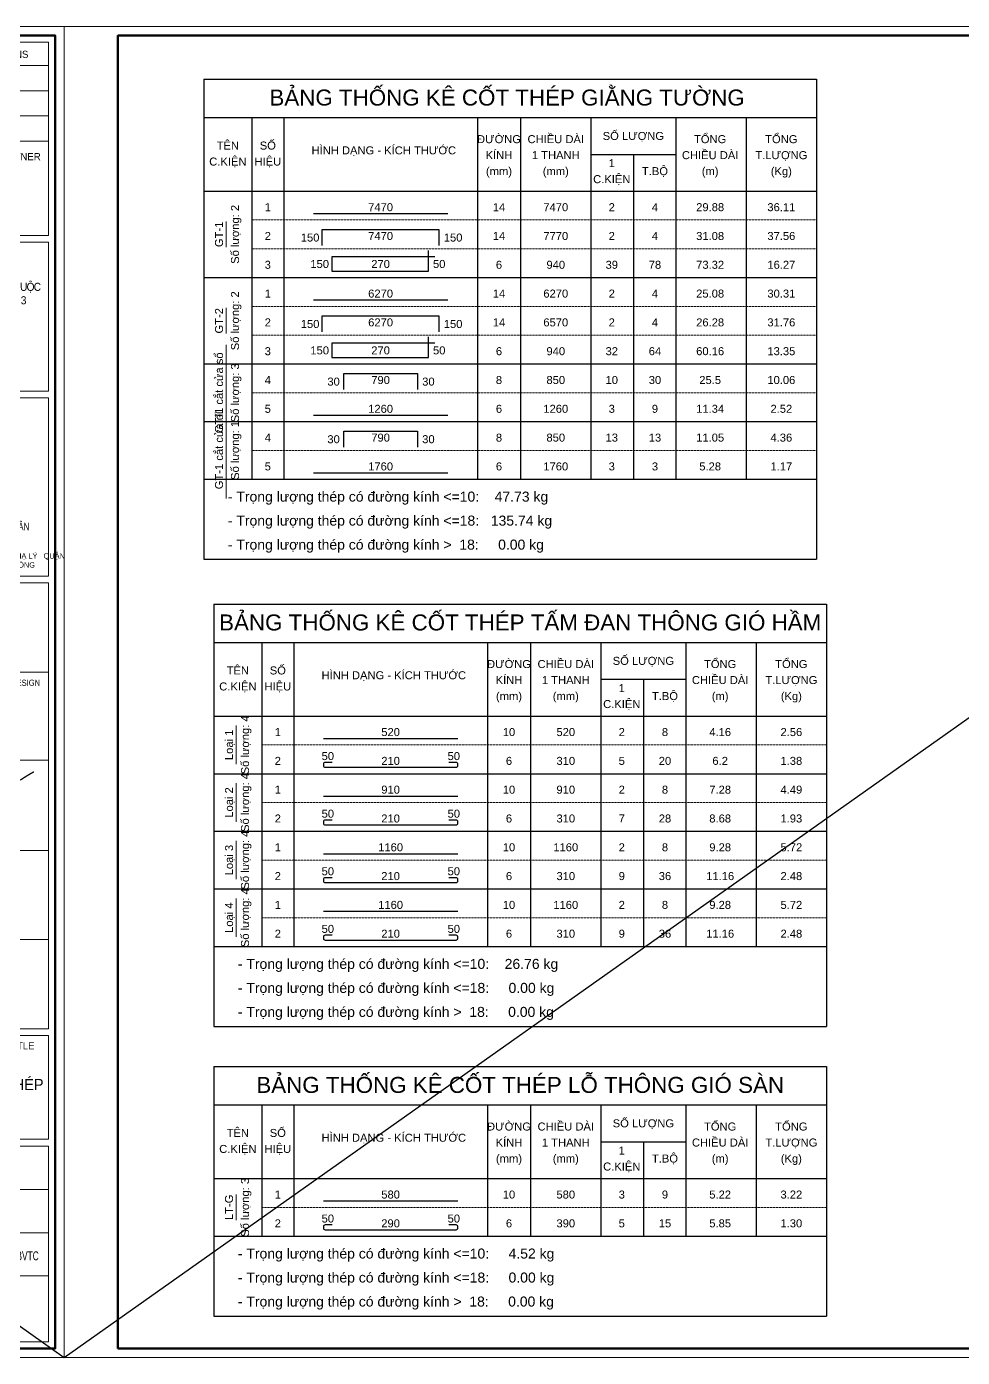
# Model space of a CAD drawing. Header units: millimetres. Extents: x -178395 to 493851, y -561170 to -280028.
# Drawn here: x 413463 to 428086, y -471455 to -450665 of the extents above; entities that cross this region are included whole.
import ezdxf
from ezdxf.enums import TextEntityAlignment as Align

# ---------------------------------------------------------------- set-up
doc = ezdxf.new("R2010")
doc.units = ezdxf.units.MM
doc.header["$MEASUREMENT"] = 0
doc.linetypes.add('HIDDEN', pattern=[0.375, 0.25, -0.125])
doc.layers.get('Defpoints').update_dxf_attribs({"color": 1})
doc.layers.add('KCS_Plotter', color=11, linetype='Continuous', plot=False)
for name, color, linetype, lineweight in [('Khungten_LCDI', 7, 'Continuous', 5), ('LC ISO', 153, 'Continuous', 13), ('LC MANH DUT', 35, 'HIDDEN', 5), ('LC Net dam 1', 30, 'Continuous', 30), ('LC Net thay', 63, 'Continuous', 25), ('LC Text1', 3, 'Continuous', 20)]:
    doc.layers.add(name, color=color, linetype=linetype, lineweight=lineweight)
doc.styles.add('Hoa', font='micross_0.ttf')
doc.styles.add('Khungten', font='VHAVAN.TTF', dxfattribs={"width": 0.9, "height": 5000})
doc.styles.add('LC 1', font='VHAVANB.TTF')
doc.styles.add('Thuong', font='micross_0.ttf')
doc.styles.add('Title', font='VHBLACK.TTF', dxfattribs={"width": 0.8})

# ---------------------------------------------------------------- blocks, each defined once
blk = doc.blocks.new('lcdi fix')
at = {"layer": 'Defpoints', "lineweight": 0}
blk.add_lwpolyline([(-1200, -14850), (-1200, 14850), (40800, 14850), (40800, -14850)], close=True, dxfattribs=at)
at = {"layer": 'Khungten_LCDI', "color": 5, "lineweight": 25}
blk.add_line((40600, -14650), (40600, 14650), dxfattribs=at)
at = {"layer": 'Khungten_LCDI', "color": 9, "lineweight": 15}
for p, q in [((36750, 13981), (40450, 13981)), ((36750, 13420), (40450, 13420)), ((36750, 12858), (40450, 12858)), ((36750, 12297), (40450, 12297)), ((40450, -11100), (36750, -11100)), ((40450, -12067), (36750, -12067)), ((40450, -13033), (36750, -13033))]:
    blk.add_line(p, q, dxfattribs=at)
at = {"layer": 'Khungten_LCDI', "color": 5, "lineweight": 60}
blk.add_lwpolyline([(0, -14650), (0, 14650), (40600, 14650), (40600, -14650)], close=True, dxfattribs=at)
at = {"layer": 'Khungten_LCDI', "color": 9, "lineweight": 15}
for points in [[(36750, 10190), (40450, 10190), (40450, 14500), (36750, 14500)], [(36750, 6712), (40450, 6712), (40450, 10040), (36750, 10040)], [(36750, 2587), (40450, 2587), (40450, 6562), (36750, 6562)], [(36750, 446), (40450, 446), (40450, 2437), (36750, 2437)], [(36750, -1522), (40450, -1522), (40450, 446), (36750, 446)], [(36750, -1522), (40450, -1522), (40450, -3535), (36750, -3535)], [(36750, -5526), (40450, -5526), (40450, -3535), (36750, -3535)], [(36750, -7517), (40450, -7517), (40450, -5526), (36750, -5526)], [(36750, -9983), (40450, -9983), (40450, -7667), (36750, -7667)], [(36750, -14500), (40450, -14500), (40450, -10133), (36750, -10133)]]:
    blk.add_lwpolyline(points, close=True, dxfattribs=at)
at = {"layer": 'LC ISO', "const_width": 29.4}
blk.add_lwpolyline([(39818, -1968, -0.023249), (40123, -1780)], format="xyb", dxfattribs=at)
at = {"color": 7, "style": 'Khungten'}
for s, p in [('söa ®æi - modifications', (38600, 14151)), ('chñ ®Çu t\xad - project owner', (38566, 11868)), ('tªn b¶n vÏ - drawing title', (38566, -7977))]:
    blk.add_text(s, height=160, dxfattribs=at).set_placement(p, align=Align.CENTER)
at = {"color": 7}
for s, height, style, width, p in [('vµ ®Çu t\xad x©y dùng lª ch©n', 170, 'Title', 0.8, (38594, 3609)), ('chñ nhiÖm thiÕt kÕ - chief of design', 140, 'Khungten', 0.9, (38566, 136)), ('lcdi / tkBVTC', 200, 'Title', 0.7, (39571, -12684))]:
    blk.add_text(s, height=height, dxfattribs=dict(at, style=style, width=width)).set_placement(p, align=Align.CENTER)
at = {"color": 4, "insert": (38617, 8868), "char_height": 180, "width": 3461.97, "attachment_point": 5, "style": 'Khungten'}
blk.add_mtext('{\\f.VnArialH|b0|i0|c0|p34;\\W0.9;\\T0.9;doanh tr¹i c¸c ®¬n vÞ thuéc s\xad ®oµn 395/qu©n khu 3}', dxfattribs=at)
at = {"color": 7, "insert": (38600, 3096), "char_height": 120, "attachment_point": 2, "style": 'Khungten'}
blk.add_mtext_dynamic_manual_height_columns('®c: 157 no 4 - 97 b¹ch ®»ng - ph\xadêng h¹ lý   quËn hång bµng - thµnh phè h¶i phßng ', width=3886.57, gutter_width=25, heights=[0], dxfattribs=at)
at = {"color": 7, "style": 'Khungten', "width": 0.8}
for tag, p in [('REVISION', (39499, -10746)), ('NGAYHT', (39546, -11609))]:
    blk.add_attdef(tag, text='', height=200, dxfattribs=at).set_placement(p, align=Align.CENTER)
at = {"layer": 'LC Text1', "color": 3, "style": 'LC 1', "width": 1.834006}
for tag, p, p2 in [('TENBANVE1', (36913, -8886), (40339, -8886)), ('TENBANVE2', (36913, -9562), (40339, -9562))]:
    blk.add_attdef(tag, text='', height=250, dxfattribs=at).set_placement(p, p2, align=Align.FIT)
at = {"layer": 'LC Text1', "style": 'Title', "width": 0.7}
blk.add_attdef('SOBANVE', text='', height=250, dxfattribs=at).set_placement((39562, -13896), align=Align.CENTER)

msp = doc.modelspace()

# ---------------------------------------------------------------- linework, layer by layer
at = {"layer": 'KCS_Plotter', "ltscale": 250}
for p, q in [((384651, -450665.4), (414051, -471455.4)), ((414051, -471455.4), (443451, -450665.4))]:
    msp.add_line(p, q, dxfattribs=at)
at = {"layer": 'LC MANH DUT'}
for p, q in [((416982.2, -453686.1), (425807.2, -453686.1)), ((416982.2, -454136.1), (425807.2, -454136.1)), ((416982.2, -454586.1), (425807.2, -454586.1)), ((416982.2, -455036.1), (425807.2, -455036.1)), ((416982.2, -455486.1), (425807.2, -455486.1)), ((416982.2, -455936.1), (425807.2, -455936.1)), ((416982.2, -456386.1), (425807.2, -456386.1)), ((416982.2, -456836.1), (425807.2, -456836.1)), ((416982.2, -457286.1), (425807.2, -457286.1)), ((416982.2, -457736.1), (425807.2, -457736.1)), ((417138.6, -461886.3), (425963.6, -461886.3)), ((417138.6, -462336.3), (425963.6, -462336.3)), ((417138.6, -462786.3), (425963.6, -462786.3)), ((417138.6, -463236.3), (425963.6, -463236.3)), ((417138.6, -463686.3), (425963.6, -463686.3)), ((417138.6, -464136.3), (425963.6, -464136.3)), ((417138.6, -464586.3), (425963.6, -464586.3)), ((417138.6, -465036.3), (425963.6, -465036.3)), ((417138.6, -469111.3), (425963.6, -469111.3)), ((417138.6, -469561.3), (425963.6, -469561.3))]:
    msp.add_line(p, q, dxfattribs=at)
at = {"layer": 'LC Net dam 1'}
for points in [[(417944.7, -453586.1), (420044.7, -453586.1)], [(418082.2, -454086.1), (418082.2, -453836.1), (419907.2, -453836.1), (419907.2, -454086.1)], [(419844.7, -454261.1), (418232.2, -454261.1), (418232.2, -454486.1), (419744.7, -454486.1), (419744.7, -454161.1)], [(417944.7, -454936.1), (420044.7, -454936.1)], [(418082.2, -455436.1), (418082.2, -455186.1), (419907.2, -455186.1), (419907.2, -455436.1)], [(419844.7, -455611.1), (418232.2, -455611.1), (418232.2, -455836.1), (419744.7, -455836.1), (419744.7, -455511.1)], [(418419.7, -456336.1), (418419.7, -456086.1), (419569.7, -456086.1), (419569.7, -456336.1)], [(417944.7, -456736.1), (420044.7, -456736.1)], [(418419.7, -457236.1), (418419.7, -456986.1), (419569.7, -456986.1), (419569.7, -457236.1)], [(417944.7, -457636.1), (420044.7, -457636.1)], [(418101.1, -461786.3), (420201.1, -461786.3)], [(418101.1, -462686.3), (420201.1, -462686.3)], [(418101.1, -463586.3), (420201.1, -463586.3)], [(418101.1, -464486.3), (420201.1, -464486.3)], [(418101.1, -469011.3), (420201.1, -469011.3)]]:
    msp.add_lwpolyline(points, dxfattribs=at)
for points in [[(418238.6, -462161.3), (418126.1, -462161.3, 0.4142136), (418101.1, -462186.3), (418101.1, -462211.3, 0.4142136), (418126.1, -462236.3), (420176.1, -462236.3, 0.4142136), (420201.1, -462211.3), (420201.1, -462186.3, 0.4142136), (420176.1, -462161.3), (420063.6, -462161.3)], [(418238.6, -463061.3), (418126.1, -463061.3, 0.4142136), (418101.1, -463086.3), (418101.1, -463111.3, 0.4142136), (418126.1, -463136.3), (420176.1, -463136.3, 0.4142136), (420201.1, -463111.3), (420201.1, -463086.3, 0.4142136), (420176.1, -463061.3), (420063.6, -463061.3)], [(418238.6, -463961.3), (418126.1, -463961.3, 0.4142136), (418101.1, -463986.3), (418101.1, -464011.3, 0.4142136), (418126.1, -464036.3), (420176.1, -464036.3, 0.4142136), (420201.1, -464011.3), (420201.1, -463986.3, 0.4142136), (420176.1, -463961.3), (420063.6, -463961.3)], [(418238.6, -464861.3), (418126.1, -464861.3, 0.4142136), (418101.1, -464886.3), (418101.1, -464911.3, 0.4142136), (418126.1, -464936.3), (420176.1, -464936.3, 0.4142136), (420201.1, -464911.3), (420201.1, -464886.3, 0.4142136), (420176.1, -464861.3), (420063.6, -464861.3)], [(418238.6, -469386.3), (418126.1, -469386.3, 0.4142136), (418101.1, -469411.3), (418101.1, -469436.3, 0.4142136), (418126.1, -469461.3), (420176.1, -469461.3, 0.4142136), (420201.1, -469436.3), (420201.1, -469411.3, 0.4142136), (420176.1, -469386.3), (420063.6, -469386.3)]]:
    msp.add_lwpolyline(points, format="xyb", dxfattribs=at)
at = {"layer": 'LC Net thay'}
for p, q in [((416232.2, -451486.1), (425807.2, -451486.1)), ((416232.2, -451486.1), (416232.2, -458986.1)), ((425807.2, -451486.1), (425807.2, -458986.1)), ((416232.2, -452086.1), (425807.2, -452086.1)), ((416982.2, -452086.1), (416982.2, -457736.1)), ((417482.2, -452086.1), (417482.2, -457736.1)), ((420507.2, -452086.1), (420507.2, -457736.1)), ((421182.2, -452086.1), (421182.2, -457736.1)), ((422282.2, -452086.1), (422282.2, -457736.1)), ((423607.2, -452086.1), (423607.2, -457736.1)), ((424707.2, -452086.1), (424707.2, -457736.1)), ((422282.2, -452661.1), (423607.2, -452661.1)), ((422944.7, -452661.1), (422944.7, -457736.1)), ((416232.2, -453236.1), (425807.2, -453236.1)), ((416232.2, -454586.1), (425807.2, -454586.1)), ((416232.2, -455936.1), (425807.2, -455936.1)), ((416232.2, -456836.1), (425807.2, -456836.1)), ((416232.2, -457736.1), (425807.2, -457736.1)), ((416232.2, -457736.1), (425807.2, -457736.1)), ((416232.2, -458986.1), (425807.2, -458986.1)), ((416388.6, -459686.3), (425963.6, -459686.3)), ((416388.6, -459686.3), (416388.6, -466286.3)), ((425963.6, -459686.3), (425963.6, -466286.3)), ((416388.6, -460286.3), (425963.6, -460286.3)), ((417138.6, -460286.3), (417138.6, -465036.3)), ((417638.6, -460286.3), (417638.6, -465036.3)), ((420663.6, -460286.3), (420663.6, -465036.3)), ((421338.6, -460286.3), (421338.6, -465036.3)), ((422438.6, -460286.3), (422438.6, -465036.3)), ((423763.6, -460286.3), (423763.6, -465036.3)), ((424863.6, -460286.3), (424863.6, -465036.3)), ((422438.6, -460861.3), (423763.6, -460861.3)), ((423101.1, -460861.3), (423101.1, -465036.3)), ((416388.6, -461436.3), (425963.6, -461436.3)), ((416388.6, -462336.3), (425963.6, -462336.3)), ((416388.6, -463236.3), (425963.6, -463236.3)), ((416388.6, -464136.3), (425963.6, -464136.3)), ((416388.6, -465036.3), (425963.6, -465036.3)), ((416388.6, -465036.3), (425963.6, -465036.3)), ((416388.6, -466286.3), (425963.6, -466286.3)), ((416388.6, -466911.3), (425963.6, -466911.3)), ((416388.6, -466911.3), (416388.6, -470811.3)), ((425963.6, -466911.3), (425963.6, -470811.3)), ((416388.6, -467511.3), (425963.6, -467511.3)), ((417138.6, -467511.3), (417138.6, -469561.3)), ((417638.6, -467511.3), (417638.6, -469561.3)), ((420663.6, -467511.3), (420663.6, -469561.3)), ((421338.6, -467511.3), (421338.6, -469561.3)), ((422438.6, -467511.3), (422438.6, -469561.3)), ((423763.6, -467511.3), (423763.6, -469561.3)), ((424863.6, -467511.3), (424863.6, -469561.3)), ((422438.6, -468086.3), (423763.6, -468086.3)), ((423101.1, -468086.3), (423101.1, -469561.3)), ((416388.6, -468661.3), (425963.6, -468661.3)), ((416388.6, -469561.3), (425963.6, -469561.3)), ((416388.6, -469561.3), (425963.6, -469561.3)), ((416388.6, -470811.3), (425963.6, -470811.3))]:
    msp.add_line(p, q, dxfattribs=at)
at = {"layer": 'LC Text1'}
for p, q in [((416582.2, -454111.1), (416582.2, -453711.1)), ((416582.2, -455461.1), (416582.2, -455061.1)), ((416582.2, -457136.1), (416582.2, -455636.1)), ((416582.2, -458036.1), (416582.2, -456536.1)), ((416738.6, -462186.3), (416738.6, -461586.3)), ((416738.6, -463086.3), (416738.6, -462486.3)), ((416738.6, -463986.3), (416738.6, -463386.3)), ((416738.6, -464886.3), (416738.6, -464286.3)), ((416738.6, -469311.3), (416738.6, -468911.3))]:
    msp.add_line(p, q, dxfattribs=at)

# ---------------------------------------------------------------- block references
at = {"layer": 'LC Net thay'}
ref = msp.add_blockref('lcdi fix', (385491, -461060.4), dxfattribs=dict(at, xscale=0.7, yscale=0.7, zscale=0.7))
ref.add_attrib('TENBANVE1', 'thèng kª CèT thÐp', dxfattribs={"layer": 'LC Text1', "height": 175, "style": 'Title', "width": 0.861916}).set_placement((411329.8, -467280.4), (413728.4, -467280.4), align=Align.FIT)
at = {"layer": 'LC Net thay', "xscale": 0.7, "yscale": 0.7, "zscale": 0.7}
msp.add_blockref('lcdi fix', (414891, -461060.4), dxfattribs=at)

# ---------------------------------------------------------------- texts
at = {"layer": 'LC Text1', "color": 4, "style": 'Hoa'}
for s, p in [('BẢNG THỐNG KÊ CỐT THÉP GIẰNG TƯỜNG ', (421019.7, -451898.6)), ('BẢNG THỐNG KÊ CỐT THÉP TẤM ĐAN THÔNG GIÓ HẦM', (421176.1, -460098.8)), ('BẢNG THỐNG KÊ CỐT THÉP LỖ THÔNG GIÓ SÀN', (421176.1, -467323.8))]:
    msp.add_text(s, height=250, dxfattribs=at).set_placement(p, align=Align.CENTER)
at = {"layer": 'LC Text1'}
for s, style, p in [('ĐƯỜNG', 'Hoa', (420844.7, -452486.1)), ('CHIỀU DÀI', 'Hoa', (421732.2, -452486.1)), ('SỐ LƯỢNG', 'Hoa', (422944.7, -452436.1)), ('TỔNG', 'Hoa', (424144.7, -452486.1)), ('TỔNG', 'Hoa', (425257.2, -452486.1)), ('TÊN', 'Hoa', (416607.2, -452586.1)), ('SỐ', 'Hoa', (417232.2, -452586.1)), ('HÌNH DẠNG - KÍCH THƯỚC', 'Hoa', (419044.7, -452661.1)), ('KÍNH', 'Hoa', (420844.7, -452736.1)), ('CHIỀU DÀI', 'Hoa', (424144.7, -452736.1)), ('C.KIỆN', 'Hoa', (416607.2, -452836.1)), ('HIỆU', 'Hoa', (417232.2, -452836.1)), ('1 THANH', 'Hoa', (421732.2, -452736.1)), ('1', 'Hoa', (422607.2, -452861.1)), ('T.LƯỢNG', 'Hoa', (425257.2, -452736.1)), ('(mm)', 'Thuong', (420844.7, -452986.1)), ('(mm)', 'Thuong', (421732.2, -452986.1)), ('C.KIỆN', 'Hoa', (422607.2, -453111.1)), ('T.BỘ', 'Hoa', (423282.2, -452986.1)), ('(m)', 'Thuong', (424144.7, -452986.1)), ('(Kg)', 'Thuong', (425257.2, -452986.1)), ('SỐ LƯỢNG', 'Hoa', (423101.1, -460636.3)), ('TÊN', 'Hoa', (416763.6, -460786.3)), ('SỐ', 'Hoa', (417388.6, -460786.3)), ('HÌNH DẠNG - KÍCH THƯỚC', 'Hoa', (419201.1, -460861.3)), ('ĐƯỜNG', 'Hoa', (421001.1, -460686.3)), ('CHIỀU DÀI', 'Hoa', (421888.6, -460686.3)), ('TỔNG', 'Hoa', (424301.1, -460686.3)), ('TỔNG', 'Hoa', (425413.6, -460686.3)), ('C.KIỆN', 'Hoa', (416763.6, -461036.3)), ('HIỆU', 'Hoa', (417388.6, -461036.3)), ('KÍNH', 'Hoa', (421001.1, -460936.3)), ('1 THANH', 'Hoa', (421888.6, -460936.3)), ('CHIỀU DÀI', 'Hoa', (424301.1, -460936.3)), ('T.LƯỢNG', 'Hoa', (425413.6, -460936.3)), ('(mm)', 'Thuong', (421001.1, -461186.3)), ('(mm)', 'Thuong', (421888.6, -461186.3)), ('1', 'Hoa', (422763.6, -461061.3)), ('T.BỘ', 'Hoa', (423438.6, -461186.3)), ('(m)', 'Thuong', (424301.1, -461186.3)), ('(Kg)', 'Thuong', (425413.6, -461186.3)), ('C.KIỆN', 'Hoa', (422763.6, -461311.3)), ('ĐƯỜNG', 'Hoa', (421001.1, -467911.3)), ('CHIỀU DÀI', 'Hoa', (421888.6, -467911.3)), ('SỐ LƯỢNG', 'Hoa', (423101.1, -467861.3)), ('TỔNG', 'Hoa', (424301.1, -467911.3)), ('TỔNG', 'Hoa', (425413.6, -467911.3)), ('TÊN', 'Hoa', (416763.6, -468011.3)), ('SỐ', 'Hoa', (417388.6, -468011.3)), ('HÌNH DẠNG - KÍCH THƯỚC', 'Hoa', (419201.1, -468086.3)), ('C.KIỆN', 'Hoa', (416763.6, -468261.3)), ('HIỆU', 'Hoa', (417388.6, -468261.3)), ('KÍNH', 'Hoa', (421001.1, -468161.3)), ('1 THANH', 'Hoa', (421888.6, -468161.3)), ('1', 'Hoa', (422763.6, -468286.3)), ('CHIỀU DÀI', 'Hoa', (424301.1, -468161.3)), ('T.LƯỢNG', 'Hoa', (425413.6, -468161.3)), ('(mm)', 'Thuong', (421001.1, -468411.3)), ('(mm)', 'Thuong', (421888.6, -468411.3)), ('C.KIỆN', 'Hoa', (422763.6, -468536.3)), ('T.BỘ', 'Hoa', (423438.6, -468411.3)), ('(m)', 'Thuong', (424301.1, -468411.3)), ('(Kg)', 'Thuong', (425413.6, -468411.3))]:
    msp.add_text(s, height=125, dxfattribs=dict(at, style=style)).set_placement(p, align=Align.CENTER)
at = {"layer": 'LC Text1', "style": 'Hoa'}
for s, p in [('1', (417232.2, -453586.1)), ('7470', (418994.7, -453586.1)), ('14', (420844.7, -453586.1)), ('7470', (421732.2, -453586.1)), ('2', (422607.2, -453586.1)), ('4', (423282.2, -453586.1)), ('29.88', (424144.7, -453586.1)), ('36.11', (425257.2, -453586.1)), ('2', (417232.2, -454036.1)), ('7470', (418994.7, -454036.1)), ('14', (420844.7, -454036.1)), ('3', (417232.2, -454486.1)), ('270', (418994.7, -454473.6)), ('6', (420844.7, -454486.1)), ('1', (417232.2, -454936.1)), ('6270', (418994.7, -454936.1)), ('14', (420844.7, -454936.1)), ('6270', (421732.2, -454936.1)), ('2', (422607.2, -454936.1)), ('4', (423282.2, -454936.1)), ('25.08', (424144.7, -454936.1)), ('30.31', (425257.2, -454936.1)), ('2', (417232.2, -455386.1)), ('6270', (418994.7, -455386.1)), ('14', (420844.7, -455386.1)), ('3', (417232.2, -455836.1)), ('270', (418994.7, -455823.6)), ('6', (420844.7, -455836.1)), ('4', (417232.2, -456286.1)), ('790', (418994.7, -456286.1)), ('8', (420844.7, -456286.1)), ('5', (417232.2, -456736.1)), ('1260', (418994.7, -456736.1)), ('6', (420844.7, -456736.1)), ('1260', (421732.2, -456736.1)), ('3', (422607.2, -456736.1)), ('9', (423282.2, -456736.1)), ('11.34', (424144.7, -456736.1)), ('2.52', (425257.2, -456736.1)), ('4', (417232.2, -457186.1)), ('790', (418994.7, -457186.1)), ('8', (420844.7, -457186.1)), ('5', (417232.2, -457636.1)), ('1760', (418994.7, -457636.1)), ('6', (420844.7, -457636.1)), ('1760', (421732.2, -457636.1)), ('3', (422607.2, -457636.1)), ('3', (423282.2, -457636.1)), ('5.28', (424144.7, -457636.1)), ('1.17', (425257.2, -457636.1)), ('1', (417388.6, -461786.3)), ('520', (419151.1, -461786.3)), ('10', (421001.1, -461786.3)), ('520', (421888.6, -461786.3)), ('2', (422763.6, -461786.3)), ('8', (423438.6, -461786.3)), ('4.16', (424301.1, -461786.3)), ('2.56', (425413.6, -461786.3)), ('2', (417388.6, -462236.3)), ('50', (418169.9, -462161.3)), ('210', (419151.1, -462236.3)), ('50', (420138.6, -462161.3)), ('6', (421001.1, -462236.3)), ('1', (417388.6, -462686.3)), ('910', (419151.1, -462686.3)), ('10', (421001.1, -462686.3)), ('910', (421888.6, -462686.3)), ('2', (422763.6, -462686.3)), ('8', (423438.6, -462686.3)), ('7.28', (424301.1, -462686.3)), ('4.49', (425413.6, -462686.3)), ('2', (417388.6, -463136.3)), ('50', (418169.9, -463061.3)), ('210', (419151.1, -463136.3)), ('50', (420138.6, -463061.3)), ('6', (421001.1, -463136.3)), ('1', (417388.6, -463586.3)), ('1160', (419151.1, -463586.3)), ('10', (421001.1, -463586.3)), ('1160', (421888.6, -463586.3)), ('2', (422763.6, -463586.3)), ('8', (423438.6, -463586.3)), ('9.28', (424301.1, -463586.3)), ('5.72', (425413.6, -463586.3)), ('50', (418169.9, -463961.3)), ('50', (420138.6, -463961.3)), ('2', (417388.6, -464036.3)), ('210', (419151.1, -464036.3)), ('6', (421001.1, -464036.3)), ('1', (417388.6, -464486.3)), ('1160', (419151.1, -464486.3)), ('10', (421001.1, -464486.3)), ('1160', (421888.6, -464486.3)), ('2', (422763.6, -464486.3)), ('8', (423438.6, -464486.3)), ('9.28', (424301.1, -464486.3)), ('5.72', (425413.6, -464486.3)), ('2', (417388.6, -464936.3)), ('50', (418169.9, -464861.3)), ('210', (419151.1, -464936.3)), ('50', (420138.6, -464861.3)), ('6', (421001.1, -464936.3)), ('1', (417388.6, -469011.3)), ('580', (419151.1, -469011.3)), ('10', (421001.1, -469011.3)), ('580', (421888.6, -469011.3)), ('3', (422763.6, -469011.3)), ('9', (423438.6, -469011.3)), ('5.22', (424301.1, -469011.3)), ('3.22', (425413.6, -469011.3)), ('50', (418169.9, -469386.3)), ('50', (420138.6, -469386.3)), ('2', (417388.6, -469461.3)), ('290', (419151.1, -469461.3)), ('6', (421001.1, -469461.3))]:
    msp.add_text(s, height=125, dxfattribs=at).set_placement(p, align=Align.BOTTOM_CENTER)
for s, p in [('Số lượng: 2', (416782.2, -453911.1)), ('GT-1', (416532.2, -453911.1)), ('Số lượng: 2', (416782.2, -455261.1)), ('GT-2', (416532.2, -455261.1)), ('GT-1 cắt cửa sổ', (416532.2, -456386.1)), ('Số lượng: 3', (416782.2, -456386.1)), ('GT-1 cắt cửa đi', (416532.2, -457286.1)), ('Số lượng: 1', (416782.2, -457286.1)), ('Số lượng: 4', (416938.6, -461886.3)), ('Loại 1', (416688.6, -461886.3)), ('Số lượng: 4', (416938.6, -462786.3)), ('Loại 2', (416688.6, -462786.3)), ('Số lượng: 4', (416938.6, -463686.3)), ('Loại 3', (416688.6, -463686.3)), ('Số lượng: 4', (416938.6, -464586.3)), ('Loại 4', (416688.6, -464586.3)), ('Số lượng: 3', (416938.6, -469111.3)), ('LT-G', (416688.6, -469111.3))]:
    msp.add_text(s, height=125, rotation=90.00021, dxfattribs=at).set_placement(p, align=Align.CENTER)
for s, p in [('150', (418038.5, -454061.1)), ('150', (418188.5, -454473.6)), ('150', (418038.5, -455411.1)), ('150', (418188.5, -455823.6)), ('30', (418357.2, -456311.1)), ('30', (418357.2, -457211.1))]:
    msp.add_text(s, height=125, dxfattribs=at).set_placement(p, align=Align.BOTTOM_RIGHT)
for s, p in [('150', (419982.2, -454061.1)), ('50', (419813.5, -454473.6)), ('150', (419982.2, -455411.1)), ('50', (419813.5, -455823.6)), ('30', (419644.7, -456311.1)), ('30', (419644.7, -457211.1))]:
    msp.add_text(s, height=125, dxfattribs=at).set_placement(p, align=Align.BOTTOM_LEFT)
at = {"layer": 'LC Text1', "color": 7, "style": 'Hoa'}
for s, p in [('7770', (421732.2, -454036.1)), ('2', (422607.2, -454036.1)), ('4', (423282.2, -454036.1)), ('31.08', (424144.7, -454036.1)), ('37.56', (425257.2, -454036.1)), ('940', (421732.2, -454486.1)), ('39', (422607.2, -454486.1)), ('78', (423282.2, -454486.1)), ('73.32', (424144.7, -454486.1)), ('16.27', (425257.2, -454486.1)), ('6570', (421732.2, -455386.1)), ('2', (422607.2, -455386.1)), ('4', (423282.2, -455386.1)), ('26.28', (424144.7, -455386.1)), ('31.76', (425257.2, -455386.1)), ('940', (421732.2, -455836.1)), ('32', (422607.2, -455836.1)), ('64', (423282.2, -455836.1)), ('60.16', (424144.7, -455836.1)), ('13.35', (425257.2, -455836.1)), ('850', (421732.2, -456286.1)), ('10', (422607.2, -456286.1)), ('30', (423282.2, -456286.1)), ('25.5', (424144.7, -456286.1)), ('10.06', (425257.2, -456286.1)), ('850', (421732.2, -457186.1)), ('13', (422607.2, -457186.1)), ('13', (423282.2, -457186.1)), ('11.05', (424144.7, -457186.1)), ('4.36', (425257.2, -457186.1)), ('310', (421888.6, -462236.3)), ('5', (422763.6, -462236.3)), ('20', (423438.6, -462236.3)), ('6.2', (424301.1, -462236.3)), ('1.38', (425413.6, -462236.3)), ('310', (421888.6, -463136.3)), ('7', (422763.6, -463136.3)), ('28', (423438.6, -463136.3)), ('8.68', (424301.1, -463136.3)), ('1.93', (425413.6, -463136.3)), ('310', (421888.6, -464036.3)), ('9', (422763.6, -464036.3)), ('36', (423438.6, -464036.3)), ('11.16', (424301.1, -464036.3)), ('2.48', (425413.6, -464036.3)), ('310', (421888.6, -464936.3)), ('9', (422763.6, -464936.3)), ('36', (423438.6, -464936.3)), ('11.16', (424301.1, -464936.3)), ('2.48', (425413.6, -464936.3)), ('390', (421888.6, -469461.3)), ('5', (422763.6, -469461.3)), ('15', (423438.6, -469461.3)), ('5.85', (424301.1, -469461.3)), ('1.30', (425413.6, -469461.3))]:
    msp.add_text(s, height=125, dxfattribs=at).set_placement(p, align=Align.BOTTOM_CENTER)
at = {"layer": 'LC Text1', "style": 'Hoa'}
for s, p in [('- Trọng lượng thép có đường kính <=10:    47.73 kg', (416607.2, -458086.1)), ('- Trọng lượng thép có đường kính <=18:   135.74 kg', (416607.2, -458461.1)), ('- Trọng lượng thép có đường kính >  18:     0.00 kg', (416607.2, -458836.1)), ('- Trọng lượng thép có đường kính <=10:    26.76 kg', (416763.6, -465386.3)), ('- Trọng lượng thép có đường kính <=18:     0.00 kg', (416763.6, -465761.3)), ('- Trọng lượng thép có đường kính >  18:     0.00 kg', (416763.6, -466136.3)), ('- Trọng lượng thép có đường kính <=10:     4.52 kg', (416763.6, -469911.3)), ('- Trọng lượng thép có đường kính <=18:     0.00 kg', (416763.6, -470286.3)), ('- Trọng lượng thép có đường kính >  18:     0.00 kg', (416763.6, -470661.3))]:
    msp.add_text(s, height=156.25, dxfattribs=at).set_placement(p)

doc.saveas('drawing.dxf')
